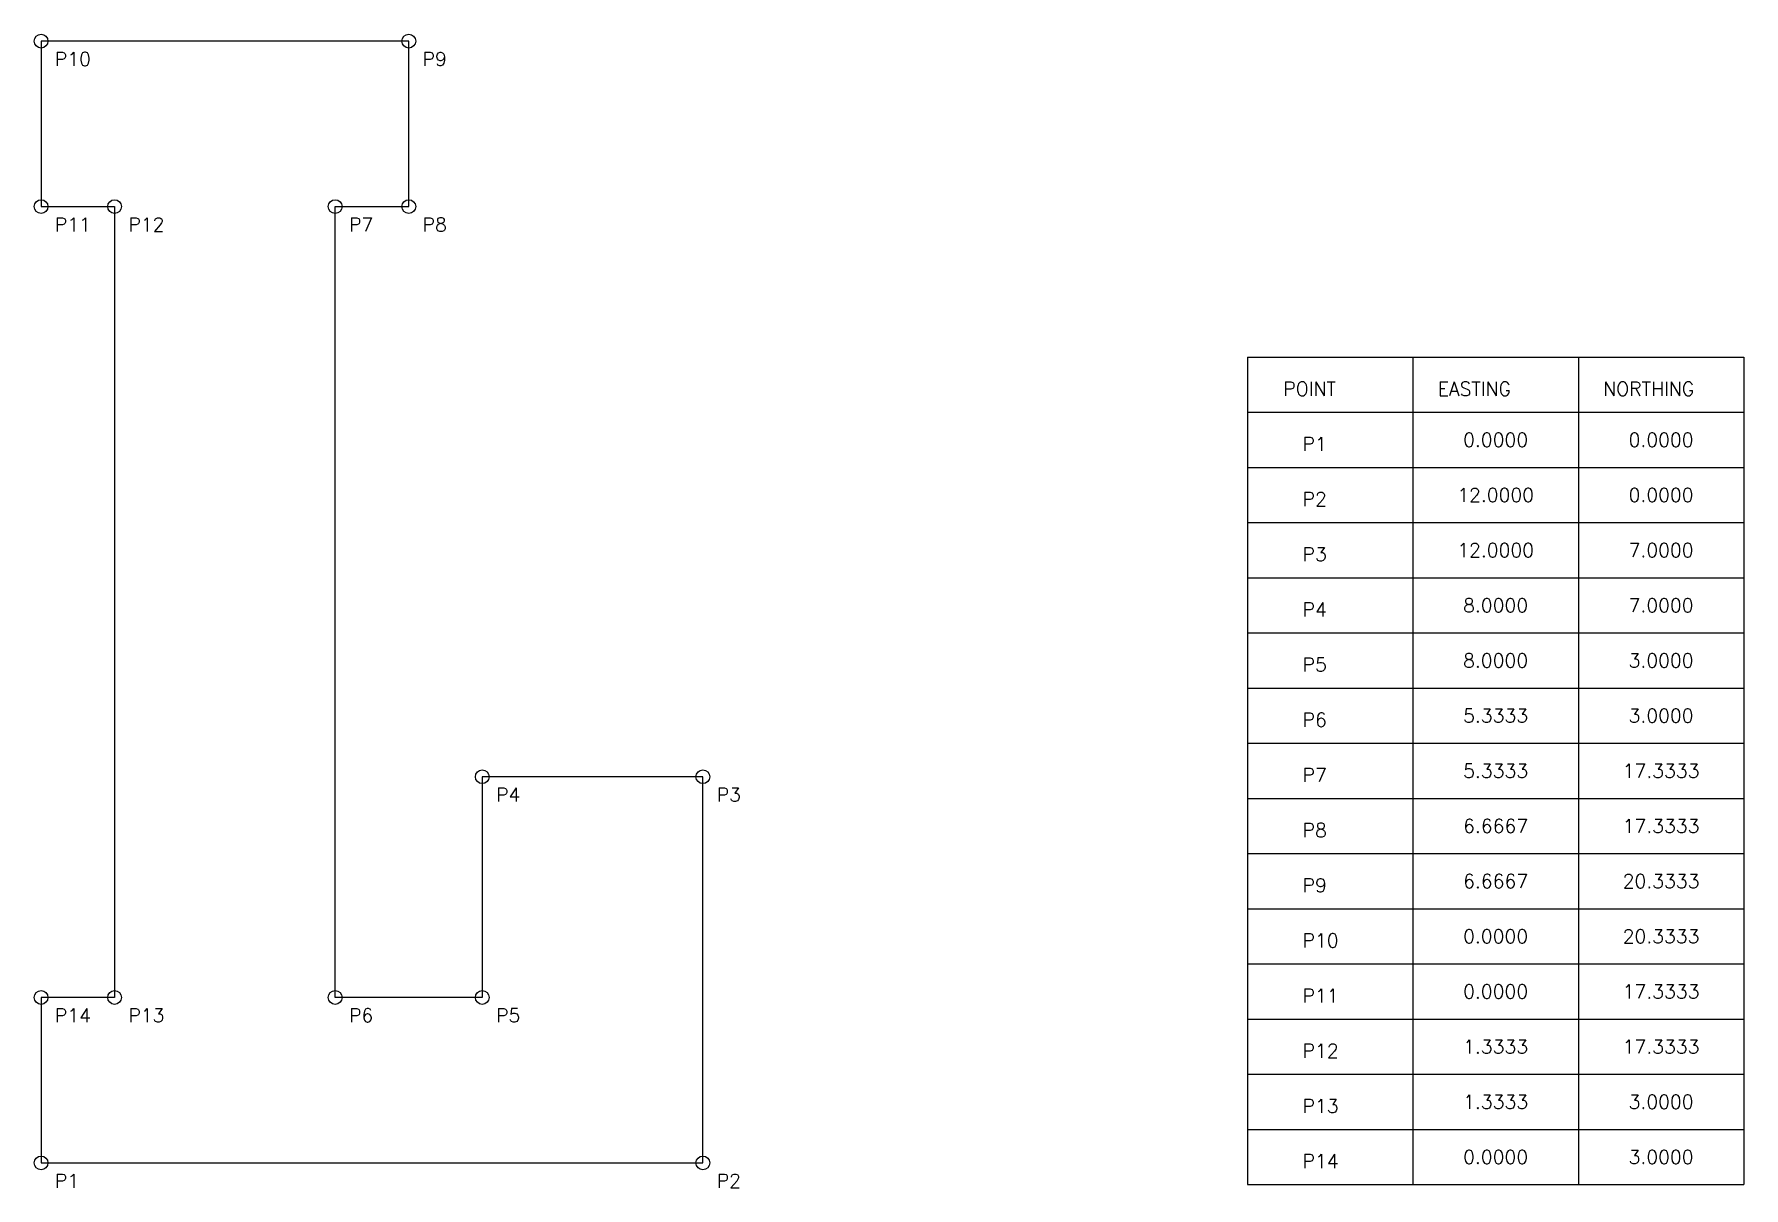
# Model space of a CAD drawing. Header units: inches. Extents: x -0.1 to 30.9, y -0.5 to 20.5.
import ezdxf
from ezdxf.enums import TextEntityAlignment as Align

# ---------------------------------------------------------------- set-up
doc = ezdxf.new("R2010")
doc.units = ezdxf.units.IN
doc.header["$MEASUREMENT"] = 0
doc.layers.add('LETTERE', color=7, linetype='Continuous')
doc.styles.add('romans', font='romans.shx', dxfattribs={"height": 0.25})

msp = doc.modelspace()

# ---------------------------------------------------------------- linework, layer by layer
for p, q in [((21.874, 14.607), (30.874, 14.607)), ((21.874, 14.607), (21.874, 11.607)), ((21.874, 14.607), (21.874, -0.393)), ((24.874, 14.607), (24.874, 11.607)), ((24.874, 14.607), (24.874, -0.393)), ((27.874, 14.607), (27.874, 11.607)), ((27.874, 14.607), (27.874, -0.393)), ((30.874, 14.607), (30.874, 11.607)), ((30.874, 14.607), (30.874, -0.393)), ((21.874, 13.607), (30.874, 13.607)), ((21.874, 12.607), (30.874, 12.607)), ((21.874, 11.607), (30.874, 11.607)), ((21.874, 10.607), (30.874, 10.607)), ((21.874, 9.607), (30.874, 9.607)), ((21.874, 8.607), (30.874, 8.607)), ((21.874, 7.607), (30.874, 7.607)), ((21.874, 6.607), (30.874, 6.607)), ((21.874, 5.607), (30.874, 5.607)), ((21.874, 4.607), (30.874, 4.607)), ((21.874, 3.607), (30.874, 3.607)), ((21.874, 2.607), (30.874, 2.607)), ((21.874, 1.607), (30.874, 1.607)), ((21.874, 0.607), (30.874, 0.607)), ((21.874, -0.393), (30.874, -0.393))]:
    msp.add_line(p, q)
at = {"color": 3}
for centre in [(0, 20.333), (6.667, 20.333), (0, 17.333), (1.333, 17.333), (5.333, 17.333), (6.667, 17.333), (8, 7), (12, 7), (0, 3), (1.333, 3), (5.333, 3), (8, 3), (0, 0), (12, 0)]:
    msp.add_circle(centre, 0.125, dxfattribs=at)
at = {"layer": 'LETTERE', "color": 1}
msp.add_lwpolyline([(0, 20.333), (0, 17.333), (1.333, 17.333), (1.333, 3), (1.333, 3), (0, 3), (0, 0), (12, 0), (12, 7), (8, 7), (8, 3), (5.333, 3), (5.333, 17.333), (6.667, 17.333), (6.667, 20.333), (0, 20.333)], dxfattribs=at)

# ---------------------------------------------------------------- texts
at = {"style": 'romans'}
for s, p in [('P10', (0.25, 19.883)), ('P9', (6.917, 19.883)), ('P11', (0.25, 16.883)), ('P12', (1.583, 16.883)), ('P7', (5.583, 16.883)), ('P8', (6.917, 16.883)), ('POINT', (22.524, 13.907)), ('EASTING', (25.324, 13.907)), ('NORTHING', (28.324, 13.907)), ('P1', (22.874, 12.907)), ('P2', (22.874, 11.907)), ('P3', (22.874, 10.907)), ('P4', (22.874, 9.907)), ('P5', (22.874, 8.907)), ('P6', (22.874, 7.907)), ('P7', (22.874, 6.907)), ('P4', (8.25, 6.55)), ('P3', (12.25, 6.55)), ('P8', (22.874, 5.907)), ('P9', (22.874, 4.907)), ('P10', (22.874, 3.907)), ('P11', (22.874, 2.907)), ('P14', (0.25, 2.55)), ('P13', (1.583, 2.55)), ('P6', (5.583, 2.55)), ('P5', (8.25, 2.55)), ('P12', (22.874, 1.907)), ('P13', (22.874, 0.907)), ('P14', (22.874, -0.093)), ('P1', (0.25, -0.45)), ('P2', (12.25, -0.45))]:
    msp.add_text(s, height=0.25, dxfattribs=at).set_placement(p)
for s, p in [('0.0000', (26.374, 13.107)), ('0.0000', (29.374, 13.107)), ('12.0000', (26.374, 12.107)), ('0.0000', (29.374, 12.107)), ('12.0000', (26.374, 11.107)), ('7.0000', (29.374, 11.107)), ('8.0000', (26.374, 10.107)), ('7.0000', (29.374, 10.107)), ('8.0000', (26.374, 9.107)), ('3.0000', (29.374, 9.107)), ('5.3333', (26.374, 8.107)), ('3.0000', (29.374, 8.107)), ('5.3333', (26.374, 7.107)), ('17.3333', (29.374, 7.107)), ('6.6667', (26.374, 6.107)), ('17.3333', (29.374, 6.107)), ('6.6667', (26.374, 5.107)), ('20.3333', (29.374, 5.107)), ('0.0000', (26.374, 4.107)), ('20.3333', (29.374, 4.107)), ('0.0000', (26.374, 3.107)), ('17.3333', (29.374, 3.107)), ('1.3333', (26.374, 2.107)), ('17.3333', (29.374, 2.107)), ('1.3333', (26.374, 1.107)), ('3.0000', (29.374, 1.107)), ('0.0000', (26.374, 0.107)), ('3.0000', (29.374, 0.107))]:
    msp.add_text(s, height=0.25, dxfattribs=at).set_placement(p, align=Align.MIDDLE_CENTER)

doc.saveas('drawing.dxf')
